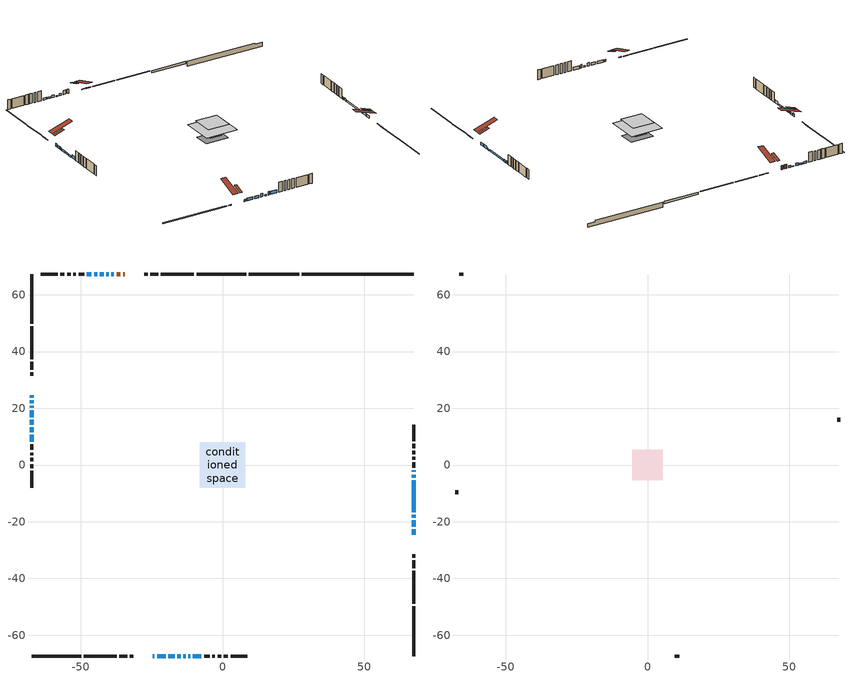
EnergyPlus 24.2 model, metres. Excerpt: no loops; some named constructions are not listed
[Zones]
conditioned space
 floor outside (Floor1 construction): -1.01,-1.01 -1.01,1.01 1.01,1.01 1.01,-1.01 z0.73
 floor adiabatic (Floor3 construction): -3.04,-3.04 -3.04,3.04 3.04,3.04 3.04,-3.04 z0.73
 floor adiabatic (AdiabaticFloorConstruction): -8.07,-8.07 -8.07,8.07 8.07,8.07 8.07,-8.07 z3.17
 floor foundation (Slab1 construction): -5.82,-4.01 -5.82,4.01 5.82,4.01 5.82,-4.01 z-1.92
 floor foundation (Slab2 construction): -3.04,-3.04 -3.04,3.04 3.04,3.04 3.04,-3.04 z-0.37
 wall outside (RimJoist1 construction): 8.34,67.34 -9.16,67.34 / -67.34,-67.34 -49.85,-67.34 / -67.34,67.34 -67.34,49.85 / 67.34,-67.34 67.34,-49.85 z0.73:1.03
 wall outside (RimJoist2 construction): -10.09,67.34 -21.76,67.34 / -48.92,-67.34 -37.25,-67.34 / -67.34,48.92 -67.34,37.25 / 67.34,-48.92 67.34,-37.25 z0.73:1.03
 wall outside (RimJoist4 construction): -22.68,67.34 -25.4,67.34 / -36.32,-67.34 -33.6,-67.34 / -67.34,36.32 -67.34,33.6 / 67.34,-36.32 67.34,-33.6 z0.73:1.03
 wall outside (RimJoist6 construction): -26.33,67.34 -27.58,67.34 / -32.68,-67.34 -31.43,-67.34 / -67.34,32.68 -67.34,31.43 / 67.34,-32.68 67.34,-31.43 z0.73:1.03
 wall outside (AdiabaticWallConstruction 1): -34.45,67.34 -35.06,67.34 / -35.99,67.34 -37.37,67.34 z0.73:2.76
 wall outside (AdiabaticWallConstruction): -24.56,-67.34 -23.99,-67.34 / -67.34,15.91 -67.34,14.18 / -46.2,67.34 -47.83,67.34 z0.73:1.65; -23.07,-67.34 -20,-67.34 / 67.34,-24.55 67.34,-22.65 / -19.07,-67.34 -16.88,-67.34 / -41.9,67.34 -43.23,67.34 / 67.34,-4.43 67.34,-3.39 / 67.34,-2.46 67.34,-1.92 z0.73:1.95; -67.34,24.55 -67.34,23.74 z0.73:2.26; -67.34,22.81 -67.34,21.74 z0.73:1.8; -38.29,67.34 -39.26,67.34 z0.73:1.75; -40.19,67.34 -40.98,67.34 z0.73:1.04; 67.34,-21.72 67.34,-19.56 z0.73:2.13; -67.34,20.82 -67.34,20.2 z0.73:2.1; -67.34,19.28 -67.34,16.84 z0.73:1.7; 67.34,-18.63 67.34,-17.56 / -44.16,67.34 -45.28,67.34 z0.73:1.49; 67.34,-16.64 67.34,-5.36 z0.73:1.57; -15.95,-67.34 -14.73,-67.34 / -12.01,-67.34 -11.4,-67.34 z0.73:2.36; -67.34,13.26 -67.34,11.53 / -13.81,-67.34 -12.94,-67.34 z0.73:1.39; -10.48,-67.34 -7.43,-67.34 z0.73:2.2; -67.34,10.6 -67.34,8.21 z0.73:2.25
 wall outside (Wall1 construction): -48.76,67.34 -50.73,67.34 / -6.5,-67.34 -4.53,-67.34 / -67.34,7.29 -67.34,5.32 / 67.34,-0.99 67.34,0.98 z0.73:5.61
 wall outside (Wall2 construction): -51.66,67.34 -52.58,67.34 / -3.61,-67.34 -2.68,-67.34 / -67.34,4.39 -67.34,3.47 / 67.34,1.9 67.34,2.83 z0.73:5.61
 wall outside (Wall3 construction): -53.51,67.34 -54.78,67.34 / -1.75,-67.34 -0.48,-67.34 / -67.34,2.54 -67.34,1.27 / 67.34,3.76 67.34,5.03 z0.73:5.61
 wall outside (Wall4 construction): -55.71,67.34 -57.16,67.34 / 0.45,-67.34 1.9,-67.34 / -67.34,0.34 -67.34,-1.11 / 67.34,5.96 67.34,7.41 z0.73:5.61
 wall outside (Wall5 construction): -58.09,67.34 -64.01,67.34 / 2.83,-67.34 8.75,-67.34 / -67.34,-2.04 -67.34,-7.96 / 67.34,8.34 67.34,14.26 z0.73:5.61
 wall foundation (FoundationWall1 construction): 28.03,67.34,-1.92 28.03,67.34,0.52 63.41,67.34,0.52 63.41,67.34,-0.13 67.34,67.34,-0.13 67.34,67.34,-1.92
 wall foundation (FoundationWall2 construction): 27.1,67.34 9.27,67.34 z-0.37:0.73
 window (WindowConstruction 18): -24.55,-67.34 -24,-67.34 z0.73:1.64
 window (WindowConstruction 3): -23.07,-67.34 -20,-67.34 z0.73:1.95
 window (WindowConstruction 4): -67.34,24.55 -67.34,23.74 z0.73:2.25
 window (WindowConstruction 5): -67.34,22.81 -67.34,21.74 z0.73:1.8
 window (WindowConstruction 6): -38.29,67.34 -39.26,67.34 z0.73:1.74
 window (WindowConstruction 7): -40.19,67.34 -40.98,67.34 z0.73:1.03
 window (WindowConstruction 8): 67.34,-24.55 67.34,-22.65 z0.73:1.95
 window (WindowConstruction 9): 67.34,-21.72 67.34,-19.56 z0.73:2.13
 window (WindowConstruction 10): -19.07,-67.34 -16.88,-67.34 z0.73:1.95
 window (WindowConstruction 19): -67.34,20.82 -67.34,20.21 z0.73:2.1
 window (WindowConstruction 11): -67.34,19.28 -67.34,16.84 z0.73:1.7
 window (WindowConstruction 12): -67.34,15.91 -67.34,14.18 z0.73:1.64
 window (WindowConstruction 13): -41.91,67.34 -43.23,67.34 z0.73:1.95
 window (WindowConstruction 14): 67.34,-18.63 67.34,-17.57 z0.73:1.49
 window (WindowConstruction 15): 67.34,-16.64 67.34,-5.36 z0.73:1.57
 window (WindowConstruction 16): 67.34,-4.43 67.34,-3.39 z0.73:1.95
 window (WindowConstruction 17): 67.34,-2.46 67.34,-1.92 z0.73:1.95
 window (WindowConstruction 20): -15.95,-67.34 -14.73,-67.34 z0.73:2.35
 window (WindowConstruction 22): -44.16,67.34 -45.28,67.34 z0.73:1.49
 window (WindowConstruction 23): -67.34,13.25 -67.34,11.53 z0.73:1.39
 window (WindowConstruction 24): -13.81,-67.34 -12.94,-67.34 z0.73:1.39
 window (WindowConstruction 21): -12.01,-67.34 -11.4,-67.34 z0.73:2.35
 window (WindowConstruction): -46.21,67.34 -47.83,67.34 z0.73:1.64
 window (WindowConstruction 1): -10.48,-67.34 -7.43,-67.34 z0.73:2.2
 window (WindowConstruction 2): -67.34,10.6 -67.34,8.21 z0.73:2.25
 door (Door): -34.45,67.34 -35.06,67.34 z0.73:2.76
 door (Door 1): -35.99,67.34 -37.37,67.34 z0.73:2.76
 ceiling adiabatic (AdiabaticFloorConstruction): 8.07,-8.07 8.07,8.07 -8.07,8.07 -8.07,-8.07 z3.17
 roof outside (Roof2 construction): -33.53,67.34,5.61 -33.53,62.42,7.25 -32.23,62.42,7.25 -32.23,67.34,5.61; -25.48,-67.34,5.61 -25.48,-62.42,7.25 -26.78,-62.42,7.25 -26.78,-67.34,5.61; -67.34,25.48,5.61 -62.42,25.48,7.25 -62.42,26.78,7.25 -67.34,26.78,5.61; 67.34,-25.48,5.61 62.42,-25.48,7.25 62.42,-26.78,7.25 67.34,-26.78,5.61
attic - vented
 floor to conditioned space (Floor2 construction Reversed): -5.43,-5.43 -5.43,5.43 5.43,5.43 5.43,-5.43 z5.61
 wall outside (Wall6 construction): -64.94,67.34 -66.42,67.34 / 9.68,-67.34 11.15,-67.34 / -67.34,-8.89 -67.34,-10.37 / 67.34,15.19 67.34,16.66 z0.73:5.61
 roof outside (Roof1 construction): -31.3,67.34,5.61 -31.3,56.76,9.13 -28.51,56.76,9.13 -28.51,67.34,5.61; -27.71,-67.34,5.61 -27.71,-56.76,9.13 -30.5,-56.76,9.13 -30.5,-67.34,5.61; -67.34,27.71,5.61 -56.76,27.71,9.13 -56.76,30.5,9.13 -67.34,30.5,5.61; 67.34,-27.71,5.61 56.76,-27.71,9.13 56.76,-30.5,9.13 67.34,-30.5,5.61
[Schedule:Day:Interval]
clothes dryer exhaust 0 schedule day: No, 01:00, 0.123457, 02:00, 0.0740741, 03:00, 0.0493827, 04:00, 0.0246914, 05:00, 0.0493827, 06:00, 0.0740741, 07:00, 0.197531, 08:00, 0.395062, 09:00, 0.592593, 10:00, 0.839506, 11:00, 0.962963, 12:00, 1, 13:00, 0.91358, 14:00, 0.82716, 15:00, 0.716049, 16:00, 0.753086, 17:00, 0.679012, 18:00, 0.666667, 20:00, 0.62963, 21:00, 0.641975, 22:00, 0.666667, 23:00, 0.54321, 24:00, 0.296296
clothes dryer exhaust 0 schedule default day; cooling season schedule day; cooling season schedule day 2; cooling season schedule default day; exterior lighting schedule default day; natural vent schedule default day: No, 24:00, 0
cooling season schedule day 1: No, 24:00, 1
exterior lighting schedule day 10: No, 01:00, 0.552381, 03:00, 0.510952, 05:00, 0.483333, 06:00, 0.538571, 07:00, 0.607619, 08:00, 0.56619, 09:00, 0.428095, 10:00, 0.345238, 12:00, 0.331429, 13:00, 0.345238, 14:00, 0.386667, 15:00, 0.414286, 16:00, 0.483333, 17:00, 0.607619, 18:00, 0.773333, 19:00, 0.88381, 20:00, 0.939048, 21:00, 0.966667, 22:00, 0.897619, 23:00, 0.773333, 24:00, 0.649048
exterior lighting schedule day 11: No, 01:00, 0.571429, 03:00, 0.528571, 05:00, 0.5, 06:00, 0.557143, 07:00, 0.628571, 08:00, 0.585714, 09:00, 0.442857, 10:00, 0.357143, 12:00, 0.342857, 13:00, 0.357143, 14:00, 0.4, 15:00, 0.428571, 16:00, 0.5, 17:00, 0.628571, 18:00, 0.8, 19:00, 0.914286, 20:00, 0.971429, 21:00, 1, 22:00, 0.928571, 23:00, 0.8, 24:00, 0.671429
exterior lighting schedule day 7: No, 01:00, 0.419048, 03:00, 0.387619, 05:00, 0.366667, 06:00, 0.408571, 07:00, 0.460952, 08:00, 0.429524, 09:00, 0.324762, 10:00, 0.261905, 12:00, 0.251429, 13:00, 0.261905, 14:00, 0.293333, 15:00, 0.314286, 16:00, 0.366667, 17:00, 0.460952, 18:00, 0.586667, 19:00, 0.670476, 20:00, 0.712381, 21:00, 0.733333, 22:00, 0.680952, 23:00, 0.586667, 24:00, 0.492381
exterior lighting schedule day 8: No, 01:00, 0.466667, 03:00, 0.431667, 05:00, 0.408333, 06:00, 0.455, 07:00, 0.513333, 08:00, 0.478333, 09:00, 0.361667, 10:00, 0.291667, 12:00, 0.28, 13:00, 0.291667, 14:00, 0.326667, 15:00, 0.35, 16:00, 0.408333, 17:00, 0.513333, 18:00, 0.653333, 19:00, 0.746667, 20:00, 0.793333, 21:00, 0.816667, 22:00, 0.758333, 23:00, 0.653333, 24:00, 0.548333
exterior lighting schedule day 9: No, 01:00, 0.509524, 03:00, 0.47131, 05:00, 0.445833, 06:00, 0.496786, 07:00, 0.560476, 08:00, 0.522262, 09:00, 0.394881, 10:00, 0.318452, 12:00, 0.305714, 13:00, 0.318452, 14:00, 0.356667, 15:00, 0.382143, 16:00, 0.445833, 17:00, 0.560476, 18:00, 0.713333, 19:00, 0.815238, 20:00, 0.86619, 21:00, 0.891667, 22:00, 0.827976, 23:00, 0.713333, 24:00, 0.59869
[Schedule:Week:Daily]
clothes dryer exhaust 0 schedule Week Rule - Jan1-Dec31: clothes dryer exhaust 0 schedule day, clothes dryer exhaust 0 schedule day, clothes dryer exhaust 0 schedule day, clothes dryer exhaust 0 schedule day, clothes dryer exhaust 0 schedule day, clothes dryer exhaust 0 schedule day, clothes dryer exhaust 0 schedule day, clothes dryer exhaust 0 schedule default day, clothes dryer exhaust 0 schedule default day, clothes dryer exhaust 0 schedule default day, clothes dryer exhaust 0 schedule default day, clothes dryer exhaust 0 schedule default day
cooling season schedule Week Rule - Jan1-Apr28: cooling season schedule day, cooling season schedule day, cooling season schedule day, cooling season schedule day, cooling season schedule day, cooling season schedule day, cooling season schedule day, cooling season schedule default day, cooling season schedule default day, cooling season schedule default day, cooling season schedule default day, cooling season schedule default day
cooling season schedule Week Rule - Apr29-May5: cooling season schedule day, cooling season schedule day, cooling season schedule day 1, cooling season schedule day 1, cooling season schedule day 1, cooling season schedule day 1, cooling season schedule day 1, cooling season schedule default day, cooling season schedule default day, cooling season schedule default day, cooling season schedule default day, cooling season schedule default day
cooling season schedule Week Rule - May6-Sep29: cooling season schedule day 1, cooling season schedule day 1, cooling season schedule day 1, cooling season schedule day 1, cooling season schedule day 1, cooling season schedule day 1, cooling season schedule day 1, cooling season schedule default day, cooling season schedule default day, cooling season schedule default day, cooling season schedule default day, cooling season schedule default day
cooling season schedule Week Rule - Sep30-Oct6: cooling season schedule day 1, cooling season schedule day 2, cooling season schedule day 2, cooling season schedule day 2, cooling season schedule day 2, cooling season schedule day 2, cooling season schedule day 2, cooling season schedule default day, cooling season schedule default day, cooling season schedule default day, cooling season schedule default day, cooling season schedule default day
cooling season schedule Week Rule - Oct7-Dec31: cooling season schedule day 2, cooling season schedule day 2, cooling season schedule day 2, cooling season schedule day 2, cooling season schedule day 2, cooling season schedule day 2, cooling season schedule day 2, cooling season schedule default day, cooling season schedule default day, cooling season schedule default day, cooling season schedule default day, cooling season schedule default day
exterior lighting schedule Week Rule - Aug26-Sep1: exterior lighting schedule day 7, exterior lighting schedule day 7, exterior lighting schedule day 7, exterior lighting schedule day 7, exterior lighting schedule day 7, exterior lighting schedule day 7, exterior lighting schedule day 8, exterior lighting schedule default day, exterior lighting schedule default day, exterior lighting schedule default day, exterior lighting schedule default day, exterior lighting schedule default day
exterior lighting schedule Week Rule - Sep2-Sep29: exterior lighting schedule day 8, exterior lighting schedule day 8, exterior lighting schedule day 8, exterior lighting schedule day 8, exterior lighting schedule day 8, exterior lighting schedule day 8, exterior lighting schedule day 8, exterior lighting schedule default day, exterior lighting schedule default day, exterior lighting schedule default day, exterior lighting schedule default day, exterior lighting schedule default day
exterior lighting schedule Week Rule - Sep30-Oct6: exterior lighting schedule day 8, exterior lighting schedule day 9, exterior lighting schedule day 9, exterior lighting schedule day 9, exterior lighting schedule day 9, exterior lighting schedule day 9, exterior lighting schedule day 9, exterior lighting schedule default day, exterior lighting schedule default day, exterior lighting schedule default day, exterior lighting schedule default day, exterior lighting schedule default day
exterior lighting schedule Week Rule - Oct7-Oct27: exterior lighting schedule day 9, exterior lighting schedule day 9, exterior lighting schedule day 9, exterior lighting schedule day 9, exterior lighting schedule day 9, exterior lighting schedule day 9, exterior lighting schedule day 9, exterior lighting schedule default day, exterior lighting schedule default day, exterior lighting schedule default day, exterior lighting schedule default day, exterior lighting schedule default day
exterior lighting schedule Week Rule - Oct28-Nov3: exterior lighting schedule day 9, exterior lighting schedule day 9, exterior lighting schedule day 9, exterior lighting schedule day 9, exterior lighting schedule day 10, exterior lighting schedule day 10, exterior lighting schedule day 10, exterior lighting schedule default day, exterior lighting schedule default day, exterior lighting schedule default day, exterior lighting schedule default day, exterior lighting schedule default day
exterior lighting schedule Week Rule - Nov4-Nov24: exterior lighting schedule day 10, exterior lighting schedule day 10, exterior lighting schedule day 10, exterior lighting schedule day 10, exterior lighting schedule day 10, exterior lighting schedule day 10, exterior lighting schedule day 10, exterior lighting schedule default day, exterior lighting schedule default day, exterior lighting schedule default day, exterior lighting schedule default day, exterior lighting schedule default day
exterior lighting schedule Week Rule - Nov25-Dec1: exterior lighting schedule day 10, exterior lighting schedule day 10, exterior lighting schedule day 10, exterior lighting schedule day 10, exterior lighting schedule day 10, exterior lighting schedule day 10, exterior lighting schedule day 11, exterior lighting schedule default day, exterior lighting schedule default day, exterior lighting schedule default day, exterior lighting schedule default day, exterior lighting schedule default day
exterior lighting schedule Week Rule - Dec2-Dec31: exterior lighting schedule day 11, exterior lighting schedule day 11, exterior lighting schedule day 11, exterior lighting schedule day 11, exterior lighting schedule day 11, exterior lighting schedule day 11, exterior lighting schedule day 11, exterior lighting schedule default day, exterior lighting schedule default day, exterior lighting schedule default day, exterior lighting schedule default day, exterior lighting schedule default day
natural vent schedule Week Rule - Jan1-Dec31: natural vent schedule default day, natural vent schedule default day, natural vent schedule default day, natural vent schedule default day, natural vent schedule default day, natural vent schedule default day, natural vent schedule default day, natural vent schedule default day, natural vent schedule default day, natural vent schedule default day, natural vent schedule default day, natural vent schedule default day
[Schedule:Year]
clothes dryer exhaust 0 schedule: clothes dryer exhaust 0 schedule Week Rule - Jan1-Dec31, 1, 1, 12, 31
cooling season schedule: cooling season schedule Week Rule - Jan1-Apr28, 1, 1, 4, 28, cooling season schedule Week Rule - Apr29-May5, 4, 29, 5, 5, cooling season schedule Week Rule - May6-Sep29, 5, 6, 9, 29, cooling season schedule Week Rule - Sep30-Oct6, 9, 30, 10, 6, cooling season schedule Week Rule - Oct7-Dec31, 10, 7, 12, 31
natural vent schedule: natural vent schedule Week Rule - Jan1-Dec31, 1, 1, 12, 31
